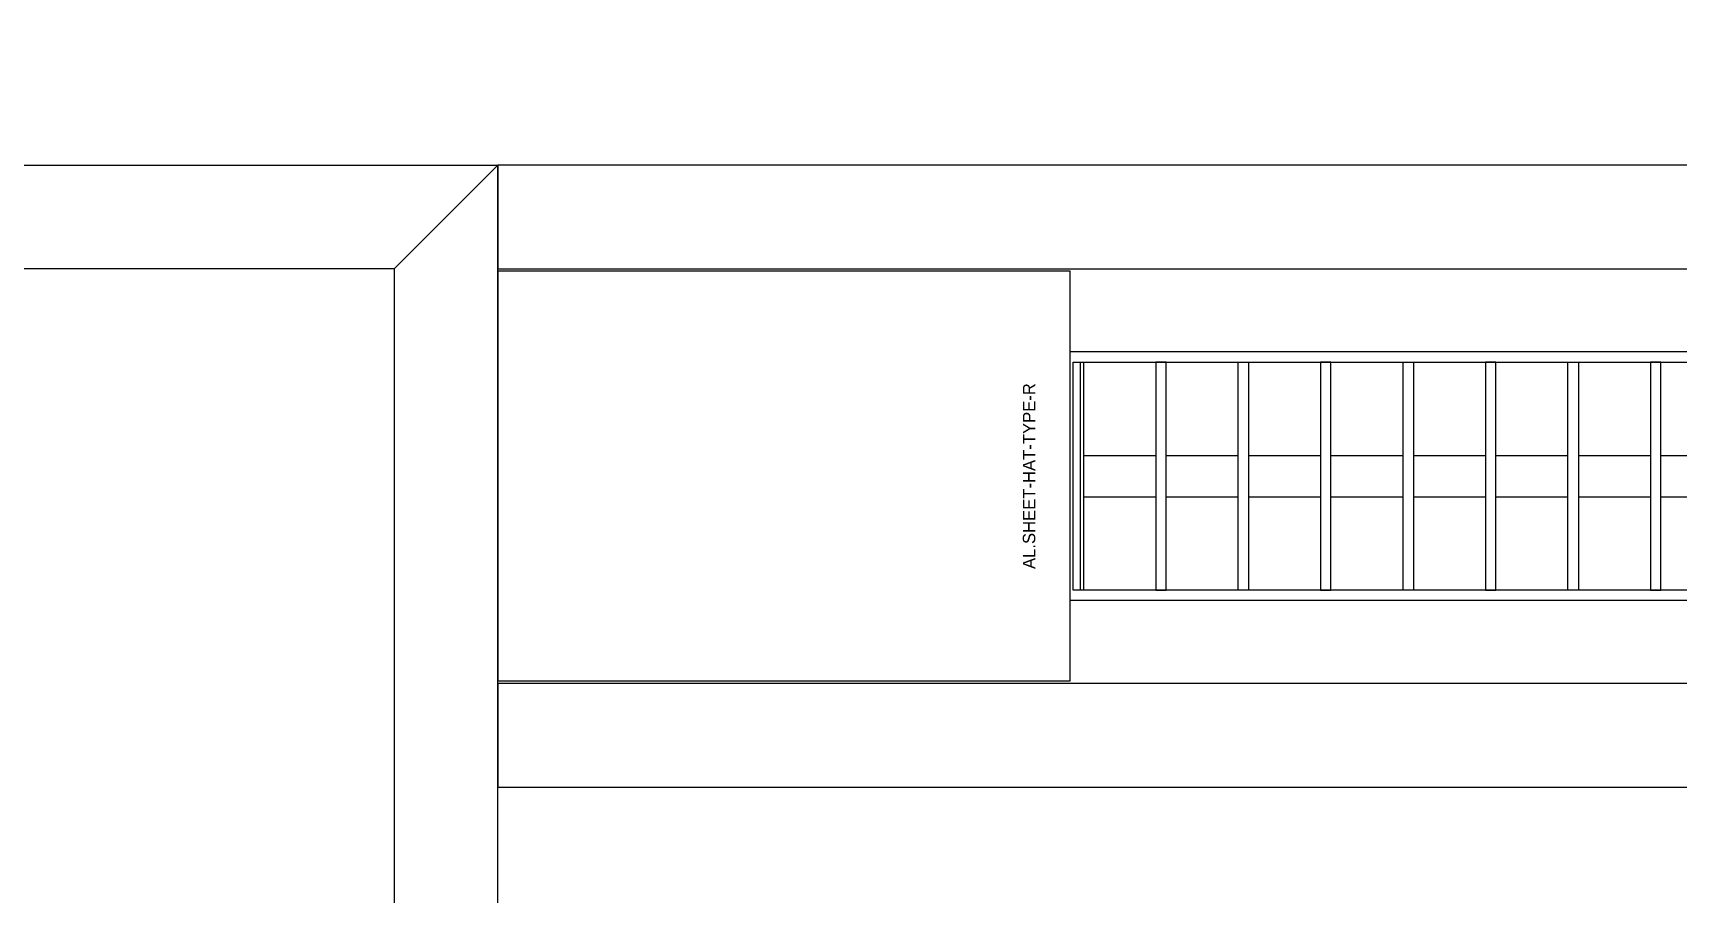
# Model space of a CAD drawing. Header units: millimetres. Extents: x -853228 to -744682, y -17776 to 32484.
# Drawn here: x -823357 to -822564, y 6910 to 7325 of the extents above; entities that cross this region are included whole.
import ezdxf
from ezdxf.enums import TextEntityAlignment as Align
from ezdxf.xclip import XClip

# ---------------------------------------------------------------- set-up
doc = ezdxf.new("R2010")
doc.units = ezdxf.units.MM
doc.header["$XCLIPFRAME"] = 0
for name, color, linetype in [('000 - WIPEOUT', 250, 'Continuous'), ('001 - ASCESSORIES', 251, 'Continuous'), ('008 - LIGHTING', 1, 'Continuous'), ('A04_TUBE SERIES', 2, 'Continuous'), ('A11_ALU.SOLID SHEET', 2, 'Continuous')]:
    doc.layers.add(name, color=color, linetype=linetype)

# ---------------------------------------------------------------- blocks, each defined once
blk = doc.blocks.new('*U627')
at = {"color": 1}
blk.add_wipeout([(600, -60), (-600, -60), (-600, 60), (600, 60)], dxfattribs=at).dxf.layer = '000 - WIPEOUT'
at = {"layer": '001 - ASCESSORIES', "color": 0}
blk.add_lwpolyline([(600, -60), (-600, -60), (-600, 60), (600, 60)], close=True, dxfattribs=at)
at = {"layer": '001 - ASCESSORIES'}
for points in [[(-593.5, -55), (-598.5, -55), (-598.5, 55), (-593.5, 55)], [(595, -55), (-595, -55), (-595, 55), (595, 55)], [(-558.77, -55), (-553.77, -55), (-553.77, 55), (-558.77, 55)], [(-514.03, -55), (-519.03, -55), (-519.03, 55), (-514.03, 55)], [(-479.3, -55), (-474.3, -55), (-474.3, 55), (-479.3, 55)], [(-434.57, -55), (-439.57, -55), (-439.57, 55), (-434.57, 55)], [(-399.83, -55), (-394.83, -55), (-394.83, 55), (-399.83, 55)], [(-355.1, -55), (-360.1, -55), (-360.1, 55), (-355.1, 55)], [(-320.37, -55), (-315.37, -55), (-315.37, 55), (-320.37, 55)]]:
    blk.add_lwpolyline(points, close=True, dxfattribs=at)
for points in [[(-593.5, 10), (-558.77, 10)], [(-553.77, 10), (-519.03, 10)], [(-514.03, 10), (-479.3, 10)], [(-474.3, 10), (-439.57, 10)], [(-434.57, 10), (-399.83, 10)], [(-394.83, 10), (-360.1, 10)], [(-355.1, 10), (-320.37, 10)], [(-315.37, 10), (-280.63, 10)], [(-593.5, -10), (-558.77, -10)], [(-553.77, -10), (-519.03, -10)], [(-514.03, -10), (-479.3, -10)], [(-474.3, -10), (-439.57, -10)], [(-434.57, -10), (-399.83, -10)], [(-394.83, -10), (-360.1, -10)], [(-355.1, -10), (-320.37, -10)], [(-315.37, -10), (-280.63, -10)]]:
    blk.add_lwpolyline(points, dxfattribs=at)
blk = doc.blocks.new('*U644')
blk.add_attdef('EXTR.OVL-LENGTH_', (-25, -59.09), '', height=5)
blk.add_wipeout([(-25, 25), (25, -25), (25, 6873.5), (-25, 6823.5)]).dxf.layer = '000 - WIPEOUT'
at = {"layer": 'A04_TUBE SERIES', "color": 0}
blk.add_lwpolyline([(-25, 25), (25, -25), (25, 6873.5), (-25, 6823.5)], close=True, dxfattribs=at)
blk = doc.blocks.new('*U751')
blk.add_attdef('EXTR.OVL-LENGTH_', (-25, -59.09), '', height=5)
blk.add_wipeout([(-25, 25), (25, -25), (25, 2475), (-25, 2425)]).dxf.layer = '000 - WIPEOUT'
at = {"layer": 'A04_TUBE SERIES', "color": 0}
blk.add_lwpolyline([(-25, 25), (25, -25), (25, 2475), (-25, 2425)], close=True, dxfattribs=at)
blk = doc.blocks.new('*U862')
at = {"layer": 'A04_TUBE SERIES', "color": 0, "linetype": 'ByBlock', "xscale": -1, "rotation": 270}
blk.add_blockref('*U644', (25, 2475), dxfattribs=at)
at = {"layer": 'A04_TUBE SERIES', "color": 0, "linetype": 'ByBlock'}
blk.add_blockref('*U751', (6873.5, 25), dxfattribs=at)
blk = doc.blocks.new('*U915')
blk.add_attdef('EXTR.OVL-LENGTH_', (-25, -59.09), '', height=5)
blk.add_wipeout([(-25, 0), (25, 0), (25, 2012.75), (-25, 2012.75)]).dxf.layer = '000 - WIPEOUT'
blk.add_point((0, 0))
at = {"layer": 'A04_TUBE SERIES', "color": 0}
blk.add_lwpolyline([(-25, 0), (25, 0), (25, 2012.75), (-25, 2012.75)], close=True, dxfattribs=at)
blk = doc.blocks.new('*U916')
blk.add_attdef('EXTR.OVL-LENGTH_', (-25, -59.09), '', height=5)
blk.add_wipeout([(-25, 0), (25, 0), (25, 2012.75), (-25, 2012.75)]).dxf.layer = '000 - WIPEOUT'
blk.add_point((0, 0))
at = {"layer": 'A04_TUBE SERIES', "color": 0}
blk.add_lwpolyline([(-25, 0), (25, 0), (25, 2012.75), (-25, 2012.75)], close=True, dxfattribs=at)
blk = doc.blocks.new('*U917')
at = {"layer": 'A11_ALU.SOLID SHEET', "color": 0}
blk.add_lwpolyline([(275.75, -98.8), (275.75, 98.8), (0, 98.8), (0, -98.8)], close=True, dxfattribs=at)
at = {"layer": 'Defpoints', "color": 250}
blk.add_point((0, 0), dxfattribs=at)
blk.add_text('AL.SHEET-HAT-TYPE-R', height=6, rotation=270, dxfattribs=at).set_placement((15, 0), align=Align.BOTTOM_CENTER)
blk = doc.blocks.new('*U986')
at = {"layer": 'A11_ALU.SOLID SHEET', "color": 1, "rotation": 179.9999999999733}
blk.add_blockref('*U917', (-78175, 3532.5), dxfattribs=at)
at = {"layer": '008 - LIGHTING'}
blk.add_blockref('*U627', (-77575, 3532.5), dxfattribs=at)
at = {"layer": 'A04_TUBE SERIES', "linetype": 'ByBlock', "rotation": 269.9999999998689}
for name, p in [('*U915', (-78450.75, 3657.5)), ('*U916', (-78450.75, 3407.5))]:
    blk.add_blockref(name, p, dxfattribs=at)
at = {"layer": 'A11_ALU.SOLID SHEET'}
blk.add_blockref('*U862', (-85349.25, 1182.5), dxfattribs=at)

msp = doc.modelspace()

# ---------------------------------------------------------------- block references
ref = msp.add_blockref('*U986', (-744682.37, 3579.02))
XClip(ref).set_block_clipping_path([(-104690.1238047113, -9620.0077451946), (-34092.6543255158, 14393.0014498748)])

# ---------------------------------------------------------------- next in the draw order: linework, layer by layer
msp.add_spline([(-835882.37, 3579.02), (-801682.37, 12088.47), (-758836, 27096.51), (-744682.37, 3579.02)], degree=3)

doc.saveas('drawing.dxf')
